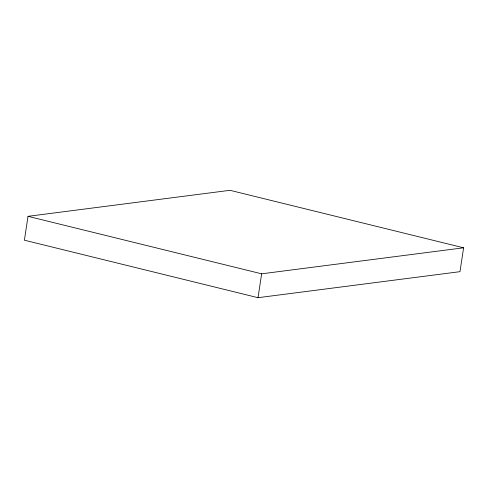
<?xml version="1.0" encoding="UTF-8"?>
<svg xmlns="http://www.w3.org/2000/svg" width="488" height="488" viewBox="0 0 488 488"><rect width="100%" height="100%" fill="white"/><g stroke="black" fill="none" stroke-linecap="round" stroke-linejoin="round"><path stroke-width="0.73" d="M28.011 216.33L24.4 240.206L258.024 297.692L459.989 271.67L463.6 247.794L229.976 190.308L28.011 216.33L261.635 273.817L463.6 247.794M258.024 297.692L261.635 273.817"/></g></svg>
